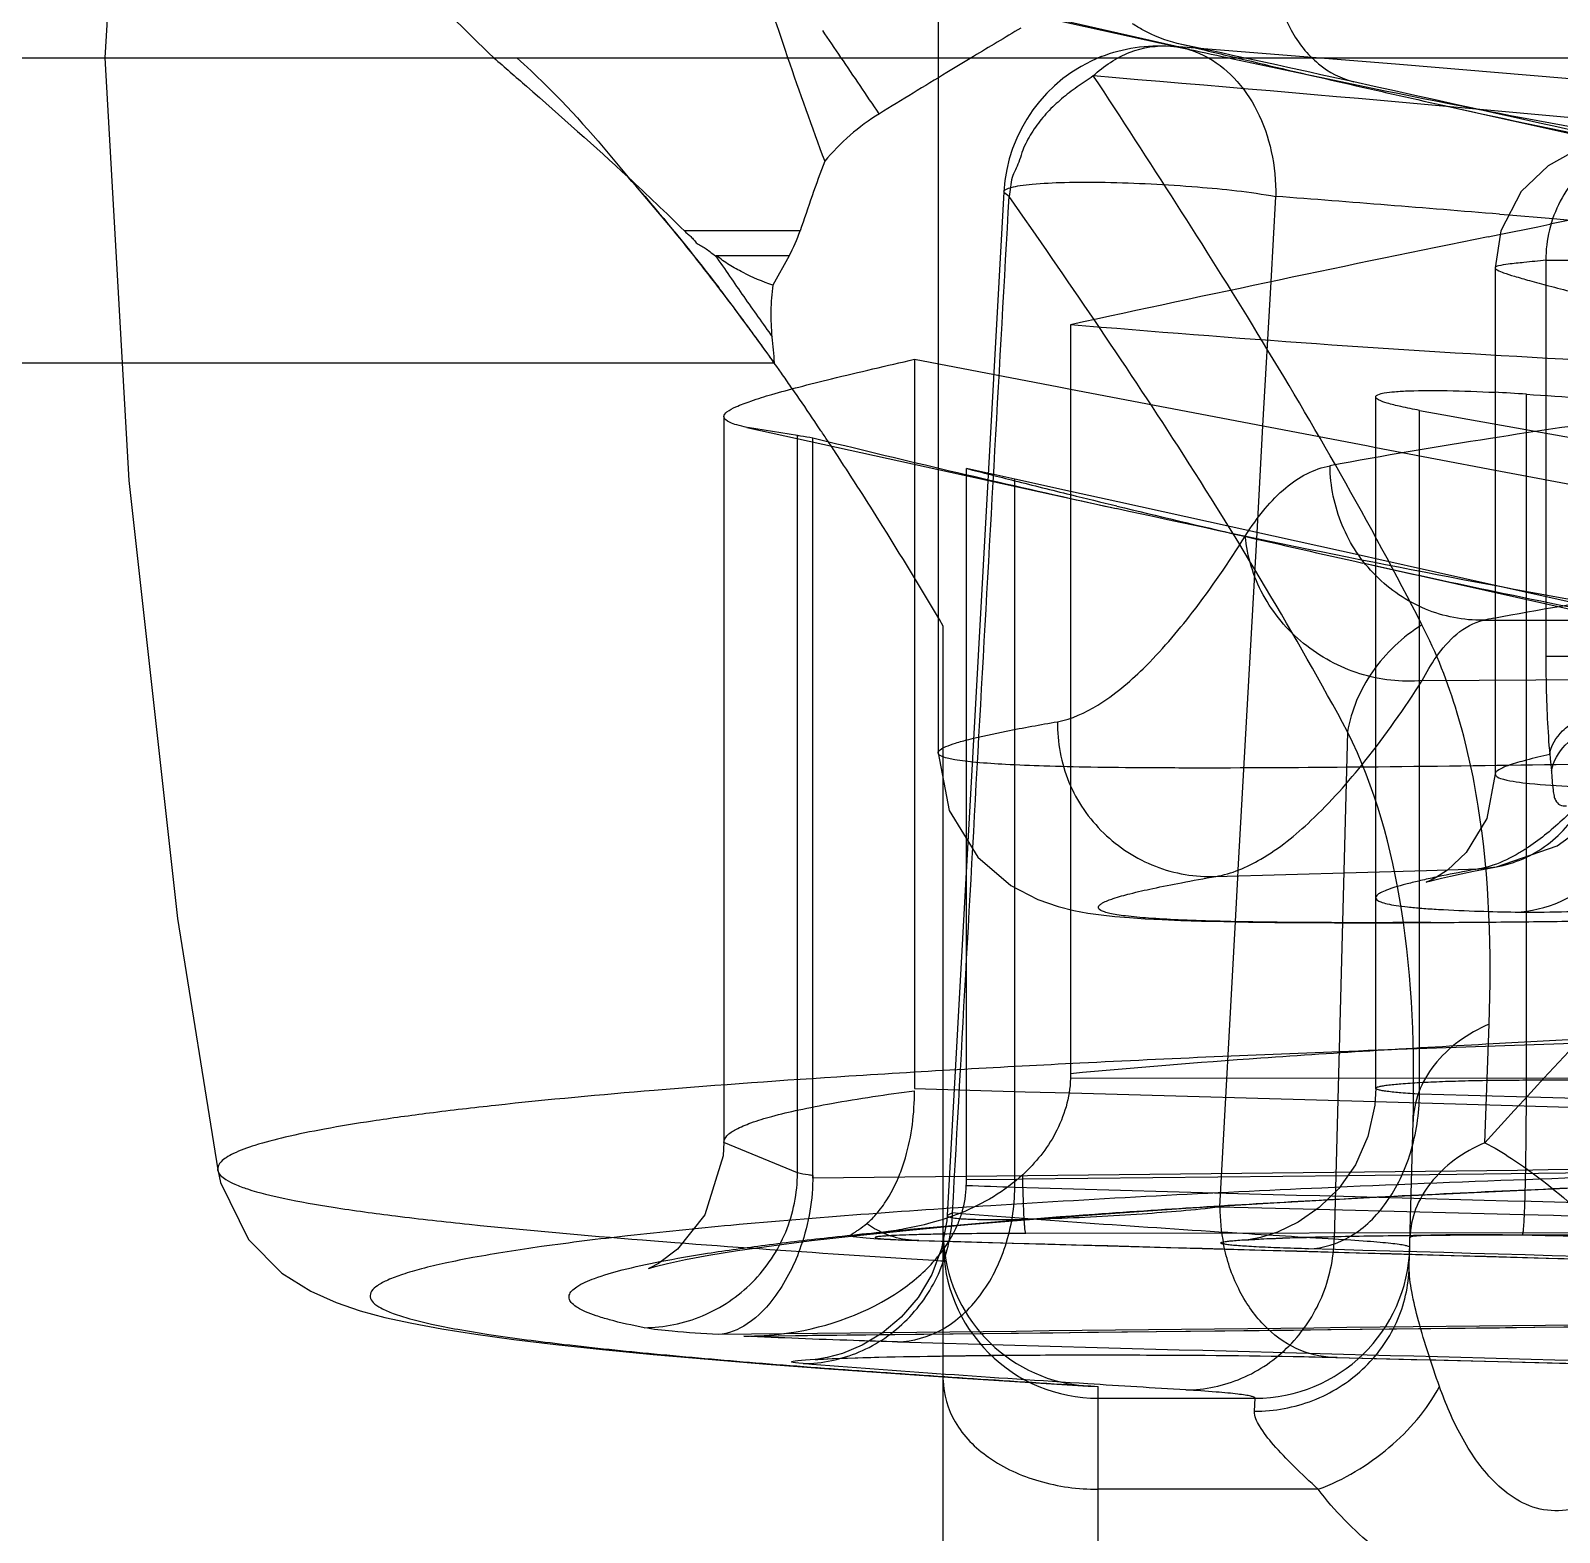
# Model space of a CAD drawing. Header units: millimetres. Extents: x 29875 to 31218, y -21313 to -20364.
# Drawn here: x 30558.72 to 30563.75, y -21048.09 to -21043.14 of the extents above; entities that cross this region are included whole.
import ezdxf

# ---------------------------------------------------------------- set-up
doc = ezdxf.new("R2010")
doc.units = ezdxf.units.MM
doc.header["$LTSCALE"] = 8
doc.layers.add('Cav-cor', color=30, linetype='Continuous')
doc.layers.add('WT', color=4, linetype='Continuous')

# ---------------------------------------------------------------- blocks, each defined once
blk = doc.blocks.new('20160903.150408')
at = {"layer": 'Cav-cor', "color": 241}
for p, q in [((-66.1141, 29.5718), (-66.1141, 25.7098)), ((-66.2947, 28.25), (-65.2851, 28.028)), ((-65.8804, 28.1639), (-65.285, 28.0286)), ((-64.5937, 27.9784), (-65.3488, 28.0385)), ((-65.2831, 28.0369), (-65.3266, 28.0475)), ((-96.2786, 28), (-62.8504, 28)), ((-65.9973, 28.0046), (-66.0855, 27.9513)), ((-64.4726, 27.8486), (-61.6433, 27.2181)), ((-65.8974, 27.5585), (-66.0845, 24.1843)), ((-65.88, 27.5433), (-65.8976, 27.5557)), ((-65.0173, 27.2616), (-65.0016, 27.5434)), ((-64.2645, 27.4848), (-64.2333, 27.4822)), ((-64.2333, 27.4822), (-64.1008, 27.4713)), ((-64.1008, 27.4713), (-64.0879, 27.4702)), ((-64.0879, 27.4702), (-64.0298, 27.4654)), ((-66.5688, 27.4299), (-66.95, 27.4299)), ((-64.3017, 27.4104), (-64.266, 27.4177)), ((-64.266, 27.4177), (-64.1387, 27.4435)), ((-64.1387, 27.4435), (-64.0988, 27.4515)), ((-66.6051, 27.3478), (-66.8455, 27.3478)), ((-66.6051, 27.3478), (-66.6589, 27.2513)), ((-64.2788, 27.3078), (-64.2788, 25.6398)), ((-64.1119, 27.3332), (-64.1119, 26.0286)), ((-64.1119, 27.3332), (-63.6842, 27.3332)), ((-65.0438, 26.7873), (-65.0173, 27.2616)), ((-65.6777, 27.1204), (-65.6777, 24.653)), ((-66.192, 27.0064), (-66.192, 24.6028)), ((-66.192, 27.0064), (-65.7167, 26.9154)), ((-78.8092, 26.9948), (-66.6543, 26.9948)), ((-66.5874, 26.8994), (-66.5988, 26.9158)), ((-65.7167, 26.9154), (-65.6777, 26.908)), ((-65.6777, 26.908), (-64.7031, 26.722)), ((-64.6725, 24.604), (-64.6725, 26.8828)), ((-64.1758, 24.6314), (-64.1758, 26.8914)), ((-66.82, 26.8177), (-66.82, 24.4257)), ((-66.5111, 26.7876), (-66.5205, 26.8015)), ((-64.528, 24.5847), (-64.528, 26.8382)), ((-66.7442, 26.7819), (-65.5274, 26.5145)), ((-66.5774, 26.7555), (-66.742, 26.7815)), ((-66.5774, 24.3249), (-66.5774, 26.7555)), ((-66.5268, 24.3076), (-66.5268, 26.7478)), ((-66.5001, 26.7712), (-66.5111, 26.7876)), ((-65.0634, 26.435), (-65.0438, 26.7873)), ((-64.7031, 26.722), (-64.6725, 26.7162)), ((-64.6725, 26.7162), (-64.2788, 26.6412)), ((-66.021, 24.3031), (-66.021, 26.6466)), ((-65.8612, 24.2782), (-65.8612, 26.6118)), ((-65.6777, 26.5713), (-65.8612, 26.6118)), ((-64.2788, 26.6412), (-63.8034, 26.5509)), ((-65.5224, 26.537), (-65.6777, 26.5713)), ((-64.7105, 26.3572), (-65.5224, 26.537)), ((-65.1251, 25.3236), (-65.0634, 26.435)), ((-64.6725, 26.3487), (-64.7105, 26.3572)), ((-64.2788, 26.2613), (-64.6725, 26.3487)), ((-64.7153, 26.3352), (-64.6725, 26.3257)), ((-63.7946, 26.1534), (-64.2788, 26.2613)), ((-64.3179, 26.1463), (-63.4873, 26.1463)), ((-66.097, 16.984), (-66.097, 26.1273)), ((-64.1119, 26.0286), (-63.6842, 26.0286)), ((-64.519, 25.9476), (-63.688, 25.9534)), ((-64.765, 25.779), (-64.8088, 24.1065)), ((-65.1997, 25.302), (-64.5047, 25.3222)), ((-65.1345, 25.1534), (-65.1265, 25.298)), ((-65.1265, 25.298), (-65.1251, 25.3236)), ((-64.5047, 25.3222), (-64.4345, 25.3243)), ((-64.4973, 25.2868), (-64.5036, 25.2842)), ((-64.4756, 25.2975), (-64.4973, 25.2868)), ((-64.4345, 25.3243), (-64.3329, 25.3272)), ((-64.3329, 25.3272), (-64.2749, 25.3335)), ((-65.1863, 24.2137), (-65.1345, 25.1534)), ((-64.8079, 25.1495), (-64.5815, 25.1498)), ((-64.5815, 25.1498), (-64.1842, 25.1528)), ((-64.1842, 25.1528), (-63.7191, 25.1587)), ((-64.3128, 24.4242), (-64.2989, 24.8155)), ((-65.6777, 24.653), (-65.678, 24.6358)), ((-59.1806, 24.6403), (-65.678, 24.6358)), ((-64.1758, 24.6314), (-62.2824, 24.6327)), ((-66.192, 24.6028), (-65.8277, 24.5927)), ((-65.8277, 24.5927), (-65.6795, 24.5885)), ((-65.6795, 24.5885), (-64.6737, 24.5603)), ((-64.6737, 24.5603), (-62.2787, 24.4926)), ((-64.5618, 24.0152), (-64.5493, 24.4945)), ((-66.5774, 24.3249), (-66.82, 24.4256)), ((-68.4873, 24.3352), (-68.4872, 24.3351)), ((-64.7638, 24.317), (-62.2748, 24.3451)), ((-66.021, 24.3031), (-65.8558, 24.3049)), ((-65.8558, 24.3049), (-65.8352, 24.3051)), ((-65.8352, 24.3051), (-64.7638, 24.317)), ((-66.0845, 24.1843), (-66.0857, 24.1674)), ((-66.0665, 24.1931), (-66.0845, 24.1843)), ((-65.1863, 24.2137), (-65.0929, 24.2112)), ((-65.0929, 24.2112), (-64.866, 24.2053)), ((-64.866, 24.2053), (-64.1872, 24.188)), ((-66.0857, 24.1674), (-66.1024, 24.0758)), ((-59.1673, 24.1305), (-65.8251, 24.1259)), ((-66.1773, 24.1027), (-66.1914, 24.1027)), ((-64.6078, 24.1186), (-64.4267, 24.1205)), ((-64.4267, 24.1205), (-64.2305, 24.1214)), ((-64.2305, 24.1214), (-58.4278, 24.1256)), ((-64.1892, 24.1216), (-64.1888, 24.1214)), ((-66.4246, 24.0565), (-66.2014, 24.0419)), ((-66.2014, 24.0419), (-66.1268, 24.0372)), ((-66.1024, 24.0758), (-66.1345, 23.9905)), ((-66.1268, 24.0372), (-66.1185, 24.0367)), ((-66.1185, 24.0367), (-66.1047, 24.0358)), ((-66.1047, 24.0358), (-66.0959, 24.0352)), ((-66.0959, 24.0352), (-66.088, 24.0347)), ((-66.7356, 23.7874), (-59.5039, 23.8695)), ((-66.7543, 23.7874), (-66.7357, 23.7874)), ((-66.0252, 23.7228), (-65.8333, 23.7245)), ((-65.8333, 23.7245), (-65.6191, 23.7252)), ((-65.6191, 23.7252), (-65.3903, 23.7248)), ((-65.3903, 23.7248), (-65.158, 23.7231)), ((-66.3237, 23.7176), (-66.1897, 23.7204)), ((-66.1897, 23.7204), (-66.0252, 23.7228)), ((-65.158, 23.7231), (-64.9378, 23.72)), ((-64.9378, 23.72), (-62.171, 23.652)), ((-64.8131, 23.7172), (-64.8132, 23.7172)), ((-64.7997, 23.7172), (-64.8131, 23.7172)), ((-66.0352, 23.6488), (-65.6196, 23.6224)), ((-65.6196, 23.6224), (-65.587, 23.6214)), ((-65.587, 16.474), (-65.587, 23.6214)), ((-65.587, 23.5823), (-65.07, 23.5823)), ((-65.0717, 23.5398), (-65.07, 23.5823)), ((-65.07, 23.5823), (-65.07, 23.5826)), ((-64.8618, 23.2825), (-65.587, 23.2825))]:
    blk.add_line(p, q, dxfattribs=at)
for points in [[(-68.434, 30.652), (-68.5552, 30.2297), (-68.798, 29.0153), (-68.86, 28)], [(-68.86, 28), (-68.7801, 26.6069), (-68.6206, 25.1632), (-68.4872, 24.335)], [(-63.0044, 27.841), (-63.733, 27.9059), (-64.5937, 27.9784)], [(-63.9419, 27.7142), (-63.9776, 27.7051), (-64.0294, 27.6862), (-64.1044, 27.644), (-64.1928, 27.5593), (-64.2603, 27.4296), (-64.2788, 27.3078)], [(-64.7153, 26.3352), (-61.5537, 25.6295), (-59.5638, 25.1792)], [(-64.2745, 25.3336), (-64.074, 25.4036), (-63.8372, 25.5742), (-63.6078, 25.8308), (-63.4095, 26.1204)], [(-66.114, 25.7098), (-66.0776, 25.5192), (-65.9831, 25.3659), (-65.874, 25.2725), (-65.7853, 25.2261), (-65.7191, 25.203), (-65.6666, 25.19), (-65.6205, 25.1816), (-65.5764, 25.1755), (-65.5314, 25.1706), (-65.4836, 25.1665), (-65.432, 25.1629), (-65.3756, 25.1599), (-65.3139, 25.1573), (-65.2463, 25.1551), (-65.1724, 25.1532), (-65.0919, 25.1518), (-65.0045, 25.1506), (-64.8079, 25.1495)], [(-64.2788, 25.6398), (-64.3066, 25.4932), (-64.3742, 25.3806)], [(-64.3742, 25.3806), (-64.4356, 25.3232), (-64.4756, 25.2975)], [(-64.5036, 25.2842), (-64.5056, 25.2834), (-64.5041, 25.2839), (-64.4945, 25.2868), (-64.478, 25.2912), (-64.4552, 25.2968), (-64.4262, 25.3035), (-64.3911, 25.311), (-64.3499, 25.3193), (-64.3025, 25.3284), (-64.2749, 25.3335)], [(-64.6725, 24.604), (-64.6755, 24.5488), (-64.698, 24.4447), (-64.7391, 24.3522), (-64.7941, 24.2738), (-64.8584, 24.2107), (-64.9275, 24.163), (-64.9961, 24.1302), (-65.0524, 24.1123), (-65.0859, 24.1053), (-65.0957, 24.1039)], [(-66.8201, 24.4259), (-66.8221, 24.381), (-66.8829, 24.1869), (-66.9725, 24.074), (-67.0357, 24.0264), (-67.0653, 24.0108), (-67.0684, 24.0095)], [(-68.4872, 24.3351), (-68.4781, 24.2938), (-68.3864, 24.1056), (-68.2759, 23.9951), (-68.1805, 23.9349), (-68.0975, 23.8978), (-68.0185, 23.871), (-67.9371, 23.849), (-67.8483, 23.8294), (-67.749, 23.811), (-67.6373, 23.7935), (-67.5123, 23.7765), (-67.3732, 23.7597), (-67.2199, 23.7432), (-67.0526, 23.7269), (-66.8719, 23.7108), (-66.6787, 23.6949), (-66.4739, 23.6793), (-66.0352, 23.6488)], [(-67.0684, 24.0095), (-67.0671, 24.0099), (-67.0463, 24.0163), (-67.0056, 24.0266), (-66.9467, 24.0394), (-66.87, 24.0537), (-66.7755, 24.0691), (-66.6629, 24.0853), (-66.5314, 24.102), (-66.3804, 24.1193), (-66.2088, 24.1368), (-66.0157, 24.1546), (-65.8002, 24.1726), (-65.5612, 24.1906), (-65.2976, 24.2085), (-65.0085, 24.2262), (-64.6924, 24.2437), (-64.3478, 24.261), (-63.9727, 24.2778), (-63.5639, 24.2941), (-63.1176, 24.3098)], [(-66.404, 24.1177), (-66.3943, 24.1161), (-66.3513, 24.1107), (-66.3131, 24.1077), (-66.2713, 24.1055), (-66.2213, 24.1036), (-59.538, 23.9154)], [(-65.0957, 24.1039), (-65.0978, 24.1036), (-65.0905, 24.1043), (-65.0702, 24.1057), (-65.0407, 24.1074), (-65.0022, 24.1092), (-64.9549, 24.111), (-64.8999, 24.1128), (-64.8373, 24.1145)], [(-64.8373, 24.1145), (-64.6906, 24.1174), (-64.6078, 24.1186)], [(-66.1345, 23.9905), (-66.1798, 23.9145), (-66.2354, 23.8496), (-66.2982, 23.797), (-66.3641, 23.7574), (-66.4289, 23.7304), (-66.4797, 23.7163), (-66.5102, 23.7108), (-66.5181, 23.7098)], [(-66.5181, 23.7098), (-66.5189, 23.7097), (-66.5107, 23.7103), (-66.4918, 23.7115), (-66.4631, 23.713), (-66.425, 23.7145), (-66.3784, 23.7161), (-66.3237, 23.7176)]]:
    blk.add_lwpolyline(points, dxfattribs=at)
for centre, radius, start, end in [((-50.1758, 33.6018), 17.3623, 197.14641, 198.81774), ((-252.7441, -819.8307), 868.7643, 77.2312392, 77.5204387), ((-106.8609, 0.5168), 48.8849, 34.21026, 34.33565), ((-37.1591, -19.7733), 55.8065, 120.92832, 121.11465), ((-84.5683, -61.5656), 91.6556, 77.508702, 77.881485), ((-56.8067, 66.5035), 39.3986, 257.57293, 257.78482), ((-55.7613, 67.1643), 40.2693, 256.32278, 256.55759), ((-54.312, 32.1999), 12.995, 198.84951, 200.45267), ((-113.6109, -4.0666), 57.0439, 33.97999, 34.20556), ((-65.3882, 27.53), 0.51, 111.6532, 176.7976), ((-57.1183, 65.027), 37.8896, 257.77302, 259.83923), ((-55.9476, 66.3775), 39.4607, 256.55514, 257.52363), ((-37.7032, -18.8743), 54.7557, 121.22118, 121.49324), ((-79.0988, -135.0613), 163.5593, 84.448687, 85.266507), ((-252.3458, -819.7459), 868.1778, 77.2314353, 77.5207036), ((-56.2061, 65.2105), 38.2655, 257.52404, 258.43854), ((-59.186, 24.9499), 7.7882, 159.64421, 161.43189), ((-72.8263, 21.4565), 8.3793, 45.46957, 47.22071), ((-78.3831, -145.2408), 173.3016, 85.32702, 85.571474), ((-49.5803, -44.6989), 73.5967, 101.165521, 101.377425), ((-67.0321, 27.586), 0.4889, 330.8461, 341.3877), ((-42.3991, -79.8965), 109.5194, 101.536229, 102.27193), ((-73.28, 22.3097), 8.1147, 36.43598, 37.44083), ((-73.8602, 21.8801), 8.8366, 35.36672, 36.44218), ((-74.5159, 21.4132), 9.6415, 34.80032, 35.12672), ((-74.9416, 21.1186), 10.1593, 34.01285, 34.68131), ((-64.5753, 21.086), 5.8192, 86.06394, 87.09525), ((-60.9552, 73.7099), 46.9291, 266.06486, 266.52049), ((13.5143, 457.6568), 437.8301, 259.732283, 260.411427), ((-60.4503, 2.1599), 24.8844, 97.79055, 98.88607), ((-56.5263, 67.3274), 41.7937, 256.1557, 257.35126), ((-75.4098, 20.8028), 10.724, 33.61081, 33.81685), ((-75.5848, 20.6866), 10.9341, 33.36252, 33.61067), ((-76.6901, 19.9659), 12.2536, 32.09553, 33.3348), ((-61.3908, 8.0755), 18.8945, 98.83932, 100.46583), ((-73.0758, -6.0602), 33.459, 77.54781, 77.82783), ((-55.6115, 67.3565), 42.0196, 255.6568, 255.87978), ((-55.6633, 67.1503), 41.807, 255.87975, 256.13998), ((-55.7132, 66.9483), 41.5989, 256.14002, 256.357), ((-56.6791, 66.655), 41.1041, 257.3539, 257.56897), ((-55.8652, 66.3131), 40.9459, 256.35414, 257.51755), ((-79.3267, 18.3257), 15.3587, 30.52813, 32.05306), ((-56.1155, 65.1874), 39.7927, 257.58202, 258.16177), ((-60.8681, 7.6881), 18.7778, 99.1067, 100.47782), ((-56.3031, 64.2889), 38.8747, 258.1608, 258.88467), ((-61.2086, 9.5507), 16.8844, 100.49093, 100.61191), ((-44.1517, 6.1768), 27.1926, 134.61022, 137.85241), ((-64.0428, 34.1435), 8.9604, 268.16073, 268.91273), ((-64.8713, 90.4288), 65.2795, 270.334405, 270.550014), ((-65.1318, 117.0116), 91.8636, 270.553281, 270.707246), ((-66.8698, 24.303), 0.8488, 358.7167, 0.0035), ((-65.0294, 49.4857), 25.2212, 267.74643, 268.11008), ((-42.0073, 863.4661), 839.5269, 268.3718075, 268.7096472), ((-64.5249, 24.2194), 0.6614, 180.4932, 191.2709), ((-44.003, 830.2382), 806.3029, 268.565566, 268.6797801), ((-65.5971, 24.1294), 0.4999, 180.0014, 182.691), ((-64.0501, 62.3517), 38.3677, 265.45874, 265.61781), ((-62.9224, 77.2521), 53.3108, 265.63306, 266.23327), ((-65.587, 24.0923), 0.51, 180.0042, 270.0042), ((-65.593, 24.1296), 0.5041, 182.6934, 185.1141), ((-65.5888, 24.1296), 0.5082, 185.1164, 266.5191), ((-65.07, 24.0926), 0.51, 269.9961, 358.4959), ((-66.5146, 24.3786), 0.5179, 318.8403, 320.8875), ((-42.3871, 862.8297), 839.4005, 268.3711249, 268.7090155), ((-43.8231, 820.6042), 797.1631, 268.4921418, 268.679498)]:
    blk.add_arc(centre, radius, start, end, dxfattribs=at)
for points, knots in [([(-68.434, 30.652), (-68.5017, 30.4316), (-68.557, 30.0784), (-68.5295, 29.6039), (-68.4511, 29.2436), (-68.3083, 28.8991), (-68.0375, 28.4638), (-67.7681, 28.1805), (-67.5775, 28)], [0, 0, 0, 0, 0.234032, 0.356777, 0.481358, 0.606544, 0.733515, 1, 1, 1, 1]), ([(-65.0117, 28.4074), (-65.0162, 28.3514), (-65.0113, 28.2416), (-64.9609, 28.0914), (-64.8703, 27.9757), (-64.7865, 27.9313), (-64.744, 27.9205)], [0, 0, 0, 0, 0.281064, 0.543071, 0.780634, 1, 1, 1, 1]), ([(-65.3266, 28.0475), (-65.3656, 28.0571), (-65.4163, 28.0771), (-65.4621, 28.105), (-65.4734, 28.1126)], [0, 0, 0, 0, 0.747042, 1, 1, 1, 1]), ([(-65.6036, 27.9402), (-65.5685, 27.9733), (-65.489, 28.0266), (-65.3935, 28.0419), (-65.3488, 28.0385)], [0, 0, 0, 0, 0.518345, 1, 1, 1, 1]), ([(-65.3488, 28.0385), (-65.3199, 28.0362), (-65.2812, 28.0272), (-65.2457, 28.0113), (-65.2368, 28.0069)], [0, 0, 0, 0, 0.745864, 1, 1, 1, 1]), ([(-65.2368, 28.0069), (-65.2006, 27.9887), (-65.132, 27.9358), (-65.0568, 27.8252), (-65.0104, 27.6905), (-65.0009, 27.593), (-65.0016, 27.5433)], [0, 0, 0, 0, 0.22337, 0.465707, 0.726809, 1, 1, 1, 1]), ([(-67.5776, 28), (-67.5418, 27.9687), (-67.3931, 27.839), (-67.2452, 27.7085), (-67.1353, 27.6067)], [0, 0, 0, 0, 0.241001, 1, 1, 1, 1]), ([(-67.5022, 28), (-67.4706, 27.9717), (-67.3401, 27.8486), (-67.2213, 27.7134), (-67.1353, 27.6067)], [0, 0, 0, 0, 0.236073, 1, 1, 1, 1]), ([(-65.6036, 27.9402), (-65.621, 27.9279), (-65.6567, 27.9045), (-65.7076, 27.8657), (-65.7543, 27.8222), (-65.7878, 27.7811), (-65.8107, 27.7456), (-65.8263, 27.7177), (-65.8388, 27.6877), (-65.8471, 27.6575), (-65.8594, 27.6308), (-65.8718, 27.6043), (-65.8759, 27.5744), (-65.8789, 27.5537), (-65.88, 27.5433)], [0, 0, 0, 0, 0.127401, 0.255172, 0.381749, 0.507925, 0.571091, 0.634166, 0.699019, 0.764386, 0.820792, 0.874802, 0.937769, 1, 1, 1, 1]), ([(-64.5199, 26.1316), (-64.6061, 26.2993), (-64.781, 26.6235), (-65.1395, 27.2281), (-65.418, 27.6604), (-65.6017, 27.9401)], [0, 0, 0, 0, 0.268314, 0.523901, 1, 1, 1, 1]), ([(-63.9358, 27.6727), (-63.9892, 27.6362), (-64.0801, 27.5333), (-64.112, 27.3998), (-64.1119, 27.3332)], [0, 0, 0, 0, 0.492595, 1, 1, 1, 1]), ([(-67.1353, 27.6067), (-67.1104, 27.5785), (-67.0078, 27.46), (-66.9096, 27.3376), (-66.8371, 27.2429)], [0, 0, 0, 0, 0.239684, 1, 1, 1, 1]), ([(-66.6302, 26.9608), (-66.6721, 27.0204), (-66.832, 27.2422), (-67.0026, 27.4564), (-67.1353, 27.6067)], [0, 0, 0, 0, 0.266475, 1, 1, 1, 1]), ([(-65.8974, 27.5585), (-65.8972, 27.5618), (-65.8883, 27.5691), (-65.8701, 27.5741), (-65.8408, 27.58), (-65.7826, 27.5863), (-65.6888, 27.5906), (-65.558, 27.5905), (-65.4117, 27.5854), (-65.2241, 27.5729), (-65.0869, 27.5585), (-65.0016, 27.5433)], [0, 0, 0, 0, 0.011011, 0.03222, 0.064953, 0.108956, 0.226932, 0.376067, 0.542994, 0.712584, 1, 1, 1, 1]), ([(-64.765, 25.779), (-64.9385, 26.0998), (-65.2962, 26.6979), (-65.6908, 27.2713), (-65.88, 27.5433)], [0, 0, 0, 0, 0.523931, 1, 1, 1, 1]), ([(-66.95, 27.4299), (-66.9465, 27.4265), (-66.9399, 27.4196), (-66.9283, 27.4108), (-66.918, 27.3999), (-66.912, 27.3913), (-66.9079, 27.388)], [0, 0, 0, 0, 0.246263, 0.478841, 0.735523, 1, 1, 1, 1]), ([(-66.9079, 27.388), (-66.9034, 27.3845), (-66.8926, 27.3799), (-66.8719, 27.3674), (-66.8585, 27.3545), (-66.8479, 27.3477)], [0, 0, 0, 0, 0.236863, 0.478589, 1, 1, 1, 1]), ([(-66.8479, 27.3477), (-66.816, 27.3034), (-66.7557, 27.2126), (-66.6918, 27.1245), (-66.6604, 27.0802)], [0, 0, 0, 0, 0.501348, 1, 1, 1, 1]), ([(-66.6589, 27.2513), (-66.6927, 27.2617), (-66.7334, 27.2796), (-66.7797, 27.3049), (-66.8106, 27.3214), (-66.8309, 27.3382), (-66.8455, 27.3478)], [0, 0, 0, 0, 0.503039, 0.627435, 0.751536, 1, 1, 1, 1]), ([(-64.1119, 27.3332), (-64.1358, 27.3305), (-64.1774, 27.3261), (-64.2292, 27.321), (-64.2606, 27.3163), (-64.2748, 27.3127), (-64.2788, 27.3093), (-64.2788, 27.3078)], [0, 0, 0, 0, 0.424797, 0.733732, 0.923508, 0.97407, 1, 1, 1, 1]), ([(-64.2788, 27.3078), (-64.2788, 27.3046), (-64.2668, 27.2981), (-64.2473, 27.2903), (-64.2107, 27.2787), (-64.1616, 27.2647), (-64.0976, 27.2475), (-64.0195, 27.2274), (-63.9272, 27.204), (-63.8609, 27.1877), (-63.8253, 27.179)], [0, 0, 0, 0, 0.020684, 0.068911, 0.147251, 0.256238, 0.396026, 0.56662, 0.76796, 1, 1, 1, 1]), ([(-66.6589, 27.2513), (-66.6624, 27.2229), (-66.6674, 27.1657), (-66.6637, 27.1084), (-66.6618, 27.0798)], [0, 0, 0, 0, 0.499997, 1, 1, 1, 1]), ([(-59.1806, 27.0584), (-60.2601, 26.9619), (-62.4319, 26.9053), (-64.5976, 27.028), (-65.6777, 27.1204)], [0, 0, 0, 0, 0.499942, 1, 1, 1, 1]), ([(-66.6618, 27.0798), (-66.6608, 27.0657), (-66.6564, 27.0375), (-66.6553, 27.009), (-66.6543, 26.9948)], [0, 0, 0, 0, 0.5, 1, 1, 1, 1]), ([(-66.8201, 26.8177), (-66.8201, 26.8237), (-66.8058, 26.8382), (-66.7752, 26.8527), (-66.7248, 26.8719), (-66.6558, 26.8928), (-66.5672, 26.9169), (-66.4107, 26.9561), (-66.2833, 26.9856), (-66.192, 27.0064)], [0, 0, 0, 0, 0.027513, 0.079356, 0.159478, 0.268704, 0.407297, 0.575371, 1, 1, 1, 1]), ([(-64.6725, 26.8828), (-64.6725, 26.8861), (-64.6609, 26.8928), (-64.6408, 26.8963), (-64.6057, 26.9007), (-64.5369, 26.9039), (-64.4266, 26.9039), (-64.3326, 26.9003), (-64.2804, 26.8977)], [0, 0, 0, 0, 0.025123, 0.080061, 0.167656, 0.286452, 0.604406, 1, 1, 1, 1]), ([(-64.528, 26.8382), (-64.5485, 26.8419), (-64.584, 26.8488), (-64.6306, 26.8605), (-64.6567, 26.8693), (-64.6725, 26.8783), (-64.6725, 26.8828)], [0, 0, 0, 0, 0.407988, 0.71535, 0.911747, 1, 1, 1, 1]), ([(-66.7442, 26.7819), (-66.7554, 26.7844), (-66.7752, 26.7893), (-66.8006, 26.7977), (-66.8201, 26.8088), (-66.8201, 26.8177)], [0, 0, 0, 0, 0.399346, 0.692426, 1, 1, 1, 1]), ([(-66.5774, 26.7555), (-66.574, 26.7551), (-66.5571, 26.7528), (-66.5403, 26.7501), (-66.5268, 26.7478)], [0, 0, 0, 0, 0.200884, 1, 1, 1, 1]), ([(-65.102, 26.4239), (-65.0822, 26.4554), (-65.0417, 26.5124), (-64.9561, 26.6016), (-64.8761, 26.6459), (-64.8229, 26.6557)], [0, 0, 0, 0, 0.300537, 0.562677, 1, 1, 1, 1]), ([(-64.3179, 26.1463), (-64.3828, 26.1456), (-64.515, 26.1714), (-64.682, 26.2849), (-64.7946, 26.4546), (-64.8221, 26.5889), (-64.8229, 26.6557)], [0, 0, 0, 0, 0.245802, 0.49465, 0.746632, 1, 1, 1, 1]), ([(-60.066, 25.7451), (-60.984, 25.7886), (-62.8175, 25.98), (-64.628, 26.3163), (-65.5274, 26.5145)], [0, 0, 0, 0, 0.499508, 1, 1, 1, 1]), ([(-65.721, 25.812), (-65.6739, 25.8206), (-65.5698, 25.8693), (-65.4216, 25.9959), (-65.2601, 26.1852), (-65.1563, 26.3377), (-65.102, 26.4239)], [0, 0, 0, 0, 0.162056, 0.377628, 0.655889, 1, 1, 1, 1]), ([(-64.519, 25.9476), (-64.5877, 25.9414), (-64.7301, 25.9578), (-64.9177, 26.0595), (-65.0543, 26.2217), (-65.0963, 26.3568), (-65.102, 26.4239)], [0, 0, 0, 0, 0.249775, 0.504077, 0.755985, 1, 1, 1, 1]), ([(-64.519, 25.9476), (-64.5052, 25.9743), (-64.4582, 26.0558), (-64.382, 26.1325), (-64.3179, 26.1463)], [0, 0, 0, 0, 0.31465, 1, 1, 1, 1]), ([(-64.5199, 26.1316), (-64.5834, 26.0915), (-64.6935, 25.9888), (-64.7534, 25.8493), (-64.765, 25.779)], [0, 0, 0, 0, 0.51322, 1, 1, 1, 1]), ([(-64.2989, 24.8155), (-64.2903, 25.055), (-64.3019, 25.5053), (-64.4246, 25.946), (-64.5199, 26.1316)], [0, 0, 0, 0, 0.534559, 1, 1, 1, 1]), ([(-64.1119, 26.0286), (-64.1119, 25.9993), (-64.1108, 25.891), (-64.1058, 25.7827), (-64.0991, 25.7039)], [0, 0, 0, 0, 0.27046, 1, 1, 1, 1]), ([(-65.1996, 25.302), (-65.1471, 25.3106), (-65.0317, 25.3607), (-64.8675, 25.4946), (-64.6907, 25.6948), (-64.5778, 25.8564), (-64.519, 25.9476)], [0, 0, 0, 0, 0.166601, 0.383576, 0.660267, 1, 1, 1, 1]), ([(-64.0992, 25.7039), (-64.0953, 25.7332), (-64.0675, 25.7769), (-64.0135, 25.8165), (-63.96, 25.8416), (-63.8996, 25.8578), (-63.8161, 25.8667), (-63.7521, 25.859), (-63.7129, 25.8461)], [0, 0, 0, 0, 0.195417, 0.313824, 0.44439, 0.58363, 0.726629, 1, 1, 1, 1]), ([(-66.1141, 25.7098), (-66.114, 25.7137), (-66.1048, 25.7229), (-66.0852, 25.7318), (-66.053, 25.7432), (-65.987, 25.761), (-65.8749, 25.7848), (-65.7773, 25.8023), (-65.721, 25.812)], [0, 0, 0, 0, 0.028305, 0.081675, 0.163762, 0.274878, 0.582556, 1, 1, 1, 1]), ([(-65.7208, 25.812), (-65.7219, 25.7445), (-65.6963, 25.607), (-65.5781, 25.4356), (-65.4039, 25.3227), (-65.2668, 25.2996), (-65.1996, 25.302)], [0, 0, 0, 0, 0.25025, 0.501218, 0.751088, 1, 1, 1, 1]), ([(-64.0934, 25.6515), (-64.0865, 25.6823), (-64.0509, 25.7435), (-63.959, 25.8007), (-63.8466, 25.8218), (-63.7688, 25.8091), (-63.7327, 25.7957)], [0, 0, 0, 0, 0.219459, 0.465441, 0.732213, 1, 1, 1, 1]), ([(-64.5493, 24.4945), (-64.5432, 24.7278), (-64.5575, 25.1666), (-64.6742, 25.5965), (-64.765, 25.779)], [0, 0, 0, 0, 0.533815, 1, 1, 1, 1]), ([(-62.8563, 25.7025), (-63.0426, 25.6933), (-63.4496, 25.6816), (-64.0653, 25.6701), (-64.6653, 25.6623), (-65.1153, 25.659), (-65.4179, 25.6597), (-65.6015, 25.6616), (-65.7562, 25.665), (-65.8828, 25.6703), (-65.9798, 25.6763), (-66.0517, 25.6854), (-66.0907, 25.6921), (-66.1141, 25.7037), (-66.1141, 25.7098)], [0, 0, 0, 0, 0.171324, 0.374102, 0.565742, 0.722578, 0.787598, 0.843777, 0.89118, 0.929865, 0.959886, 0.981313, 0.994364, 1, 1, 1, 1]), ([(-64.0991, 25.7039), (-64.125, 25.6982), (-64.1695, 25.688), (-64.2272, 25.6711), (-64.2604, 25.6587), (-64.2787, 25.6458), (-64.2788, 25.6398)], [0, 0, 0, 0, 0.410693, 0.714042, 0.907919, 1, 1, 1, 1]), ([(-64.0991, 25.7039), (-64.0984, 25.6991), (-64.0961, 25.6817), (-64.0944, 25.6642), (-64.0934, 25.6515)], [0, 0, 0, 0, 0.279033, 1, 1, 1, 1]), ([(-64.2788, 25.6398), (-64.2788, 25.636), (-64.2686, 25.627), (-64.2313, 25.6167), (-64.147, 25.6052), (-64.0056, 25.5972), (-63.8916, 25.5938), (-63.8253, 25.5925)], [0, 0, 0, 0, 0.025062, 0.073894, 0.259882, 0.568405, 1, 1, 1, 1]), ([(-64.0934, 25.6515), (-64.0917, 25.63), (-64.0906, 25.6018), (-64.0856, 25.5688), (-64.0803, 25.5508), (-64.0664, 25.5353), (-64.0514, 25.5345), (-64.0443, 25.5347)], [0, 0, 0, 0, 0.454851, 0.597044, 0.701948, 0.850617, 1, 1, 1, 1]), ([(-64.2128, 25.1847), (-64.1618, 25.1865), (-64.0592, 25.2109), (-63.9305, 25.3023), (-63.8455, 25.4362), (-63.8253, 25.5407), (-63.8253, 25.5925)], [0, 0, 0, 0, 0.247821, 0.497327, 0.748398, 1, 1, 1, 1]), ([(-63.9253, 25.6271), (-63.9649, 25.5805), (-64.041, 25.4984), (-64.1274, 25.4266), (-64.1694, 25.3986)], [0, 0, 0, 0, 0.548029, 1, 1, 1, 1]), ([(-64.2745, 25.3336), (-64.2144, 25.3448), (-64.0976, 25.3956), (-64.0163, 25.4936), (-63.9887, 25.5483)], [0, 0, 0, 0, 0.499178, 1, 1, 1, 1]), ([(-64.1694, 25.3986), (-64.1793, 25.392), (-64.2163, 25.3687), (-64.256, 25.3493), (-64.2861, 25.3392)], [0, 0, 0, 0, 0.272173, 1, 1, 1, 1]), ([(-64.2861, 25.3392), (-64.2901, 25.3379), (-64.3054, 25.333), (-64.3211, 25.3293), (-64.3329, 25.3272)], [0, 0, 0, 0, 0.258382, 1, 1, 1, 1]), ([(-64.4903, 25.1504), (-64.6246, 25.1497), (-64.8144, 25.1493), (-65.052, 25.1515), (-65.1955, 25.1543), (-65.3161, 25.1584), (-65.4139, 25.1638), (-65.4811, 25.1697), (-65.5234, 25.1755), (-65.5468, 25.1798), (-65.5647, 25.1844), (-65.577, 25.1893), (-65.5852, 25.1946), (-65.587, 25.2027), (-65.5809, 25.2095), (-65.565, 25.2196), (-65.531, 25.232), (-65.4758, 25.2473), (-65.4006, 25.2644), (-65.3065, 25.2831), (-65.2373, 25.2955), (-65.1997, 25.302)], [0, 0, 0, 0, 0.267047, 0.377455, 0.472597, 0.552568, 0.617465, 0.667366, 0.686746, 0.70247, 0.714615, 0.723343, 0.729052, 0.733045, 0.738085, 0.745832, 0.770878, 0.809072, 0.860238, 0.924023, 1, 1, 1, 1]), ([(-64.4808, 25.2982), (-64.4975, 25.2946), (-64.5285, 25.2877), (-64.5712, 25.2772), (-64.6066, 25.2673), (-64.6344, 25.2582), (-64.6546, 25.2493), (-64.6674, 25.2421), (-64.6745, 25.232), (-64.6671, 25.2224), (-64.6535, 25.2171), (-64.6322, 25.2111), (-64.6026, 25.2061), (-64.5646, 25.2013), (-64.5181, 25.1971), (-64.4391, 25.1918), (-64.3756, 25.1892), (-64.3304, 25.1877)], [0, 0, 0, 0, 0.092026, 0.171164, 0.237159, 0.289812, 0.329077, 0.355369, 0.370999, 0.385952, 0.411413, 0.450594, 0.50442, 0.573269, 0.657235, 0.75634, 1, 1, 1, 1]), ([(-64.3329, 25.3272), (-64.3464, 25.3247), (-64.3958, 25.3156), (-64.4452, 25.3058), (-64.4808, 25.2982)], [0, 0, 0, 0, 0.274233, 1, 1, 1, 1]), ([(-64.2128, 25.1847), (-64.162, 25.1837), (-64.0178, 25.1866), (-63.8737, 25.1895), (-63.7804, 25.1918)], [0, 0, 0, 0, 0.352886, 1, 1, 1, 1]), ([(-52.3096, 24.8586), (-53.5925, 24.8579), (-56.0422, 24.8559), (-59.4532, 24.837), (-61.9779, 24.8035), (-63.6787, 24.7629), (-64.7136, 24.7291), (-65.6057, 24.6904), (-66.3686, 24.6479), (-67.0108, 24.6022), (-67.4713, 24.5599), (-67.7803, 24.5238), (-67.9682, 24.498), (-68.1268, 24.4719), (-68.2563, 24.4459), (-68.3567, 24.4197), (-68.4219, 24.3969), (-68.4586, 24.3768), (-68.4793, 24.3618), (-68.4892, 24.3446), (-68.4878, 24.3351)], [0, 0, 0, 0, 0.237167, 0.452845, 0.630556, 0.703913, 0.767354, 0.821971, 0.868961, 0.908615, 0.940974, 0.954442, 0.966121, 0.976022, 0.984158, 0.990536, 0.995187, 0.996891, 0.998214, 1, 1, 1, 1]), ([(-65.6777, 24.653), (-65.4688, 24.6726), (-65.005, 24.7094), (-63.8803, 24.7775), (-62.964, 24.8125), (-62.3029, 24.8323)], [0, 0, 0, 0, 0.186182, 0.412966, 1, 1, 1, 1]), ([(-64.2989, 24.8155), (-64.368, 24.7854), (-64.4629, 24.7192), (-64.5349, 24.5943), (-64.5484, 24.5272), (-64.5493, 24.4945)], [0, 0, 0, 0, 0.529424, 0.769952, 1, 1, 1, 1]), ([(-65.678, 24.6358), (-65.6802, 24.5735), (-65.7154, 24.4533), (-65.7929, 24.3585), (-65.8354, 24.3193)], [0, 0, 0, 0, 0.51857, 1, 1, 1, 1]), ([(-64.6725, 24.604), (-64.6725, 24.6052), (-64.6687, 24.6078), (-64.6618, 24.6097), (-64.6497, 24.6123), (-64.6254, 24.6158), (-64.5841, 24.6198), (-64.5234, 24.6236), (-64.4493, 24.6269), (-64.3644, 24.6294), (-64.2721, 24.6309), (-64.2084, 24.6313), (-64.1758, 24.6314)], [0, 0, 0, 0, 0.007121, 0.022289, 0.046387, 0.079398, 0.17121, 0.294591, 0.445056, 0.617089, 0.804549, 1, 1, 1, 1]), ([(-64.1888, 24.1214), (-64.1879, 24.1214), (-64.1872, 24.1262), (-64.1859, 24.1323), (-64.1848, 24.1452), (-64.1836, 24.1617), (-64.1825, 24.1831), (-64.1809, 24.2199), (-64.1793, 24.2754), (-64.1777, 24.3517), (-64.1766, 24.4388), (-64.1759, 24.5332), (-64.1758, 24.5983), (-64.1758, 24.6314)], [0, 0, 0, 0, 0.005502, 0.020129, 0.044041, 0.077132, 0.119156, 0.169625, 0.293799, 0.445101, 0.617852, 0.805608, 1, 1, 1, 1]), ([(-66.8201, 24.4257), (-66.8201, 24.4335), (-66.8085, 24.4525), (-66.7758, 24.472), (-66.7255, 24.4931), (-66.656, 24.5137), (-66.5673, 24.5348), (-66.411, 24.5651), (-66.2834, 24.5838), (-66.192, 24.596)], [0, 0, 0, 0, 0.035401, 0.090619, 0.171851, 0.280751, 0.417838, 0.583346, 1, 1, 1, 1]), ([(-66.2398, 24.3223), (-66.233, 24.3396), (-66.2032, 24.4277), (-66.1919, 24.5217), (-66.1919, 24.596)], [0, 0, 0, 0, 0.200365, 1, 1, 1, 1]), ([(-64.8935, 24.0749), (-64.8454, 24.0762), (-64.743, 24.1092), (-64.625, 24.2277), (-64.5477, 24.3932), (-64.5289, 24.5197), (-64.528, 24.5847)], [0, 0, 0, 0, 0.211101, 0.447804, 0.714659, 1, 1, 1, 1]), ([(-64.528, 24.5847), (-64.5485, 24.5859), (-64.5842, 24.5882), (-64.6254, 24.5922), (-64.6498, 24.5957), (-64.6618, 24.5983), (-64.6687, 24.6003), (-64.6725, 24.6028), (-64.6725, 24.604)], [0, 0, 0, 0, 0.418603, 0.730679, 0.842741, 0.924482, 0.975815, 1, 1, 1, 1]), ([(-52.2832, 24.4273), (-53.1773, 24.4267), (-54.9293, 24.4253), (-57.4508, 24.4169), (-59.7427, 24.3984), (-61.7302, 24.3702), (-63.3979, 24.3316), (-64.7645, 24.2824), (-65.8631, 24.2253), (-66.6254, 24.1701), (-67.1185, 24.121), (-67.402, 24.0861), (-67.6024, 24.055), (-67.7339, 24.029), (-67.8114, 24.0108), (-67.8746, 23.9926), (-67.9238, 23.9747), (-67.9585, 23.9566), (-67.9812, 23.9389), (-67.9886, 23.9154), (-67.9737, 23.8943), (-67.9467, 23.8773), (-67.9055, 23.8597), (-67.8495, 23.8425), (-67.7782, 23.8253), (-67.6915, 23.8083), (-67.546, 23.7847), (-67.3303, 23.7572), (-67.0371, 23.727), (-66.7058, 23.6982), (-66.3472, 23.6711), (-65.9712, 23.6454), (-65.7159, 23.6293), (-65.587, 23.6214)], [0, 0, 0, 0, 0.147494, 0.289001, 0.415963, 0.525575, 0.616906, 0.691132, 0.751154, 0.798367, 0.817198, 0.832892, 0.845485, 0.850627, 0.855003, 0.858617, 0.861477, 0.863609, 0.865083, 0.866127, 0.86728, 0.868989, 0.871418, 0.874628, 0.87865, 0.883504, 0.889202, 0.902954, 0.919364, 0.937837, 0.957799, 0.978699, 1, 1, 1, 1]), ([(-67.083, 23.8151), (-67.1213, 23.8226), (-67.1744, 23.834), (-67.2385, 23.853), (-67.2737, 23.8661), (-67.3005, 23.8793), (-67.319, 23.8926), (-67.33, 23.907), (-67.3306, 23.9234), (-67.3206, 23.9381), (-67.2936, 23.959), (-67.2371, 23.9825), (-67.1453, 24.0091), (-67.0206, 24.0358), (-66.8633, 24.0627), (-66.6734, 24.0892), (-66.4509, 24.1155), (-66.0891, 24.1519), (-65.5549, 24.1945), (-64.8136, 24.24), (-63.9321, 24.282), (-62.8939, 24.3191), (-61.6793, 24.3505), (-60.2765, 24.3757), (-58.6848, 24.3951), (-56.2506, 24.4136), (-54.3477, 24.4167), (-53.0369, 24.4179)], [0, 0, 0, 0, 0.008015, 0.011144, 0.013707, 0.015726, 0.017246, 0.018366, 0.019306, 0.020398, 0.02187, 0.026275, 0.032808, 0.041522, 0.052436, 0.065556, 0.080885, 0.098429, 0.14019, 0.190893, 0.25087, 0.321354, 0.404147, 0.500297, 0.60937, 0.730916, 1, 1, 1, 1]), ([(-64.3128, 24.4242), (-64.3486, 24.41), (-64.4142, 24.3723), (-64.493, 24.2974), (-64.5454, 24.2093), (-64.5585, 24.1442), (-64.5593, 24.1124)], [0, 0, 0, 0, 0.276161, 0.534752, 0.772307, 1, 1, 1, 1]), ([(-64.3128, 24.4242), (-64.2824, 24.4091), (-64.2173, 24.3697), (-64.0794, 24.2697), (-63.977, 24.1789), (-63.9098, 24.1124)], [0, 0, 0, 0, 0.199502, 0.445248, 1, 1, 1, 1]), ([(-68.4878, 24.335), (-68.4856, 24.3213), (-68.4629, 24.3028), (-68.4281, 24.2858), (-68.3648, 24.2628), (-68.2571, 24.2372), (-68.0939, 24.2088), (-67.8896, 24.1811), (-67.5499, 24.1431), (-67.2785, 24.1196), (-67.0879, 24.1044)], [0, 0, 0, 0, 0.02897, 0.052662, 0.083567, 0.168423, 0.284733, 0.429807, 0.599945, 1, 1, 1, 1]), ([(-67.083, 23.8151), (-67.0173, 23.8153), (-66.8844, 23.8423), (-66.7166, 23.956), (-66.6042, 24.1251), (-66.5776, 24.2588), (-66.5774, 24.3249)], [0, 0, 0, 0, 0.248927, 0.498645, 0.749155, 1, 1, 1, 1]), ([(-66.5268, 24.3166), (-66.5268, 24.2381), (-66.5505, 24.098), (-66.6331, 23.9313), (-66.7286, 23.8273), (-66.8046, 23.7942), (-66.8383, 23.7921)], [0, 0, 0, 0, 0.360532, 0.639102, 0.844624, 1, 1, 1, 1]), ([(-66.5268, 24.3166), (-66.5319, 24.3172), (-66.5488, 24.3196), (-66.5657, 24.3223), (-66.5774, 24.3249)], [0, 0, 0, 0, 0.297235, 1, 1, 1, 1]), ([(-65.8354, 24.3193), (-65.8945, 24.2647), (-65.9961, 24.2047), (-66.1332, 24.1598), (-66.2196, 24.1406), (-66.2912, 24.1296), (-66.3458, 24.1228), (-66.3812, 24.1199), (-66.3987, 24.1168), (-66.404, 24.1177)], [0, 0, 0, 0, 0.393096, 0.560634, 0.705585, 0.824815, 0.915084, 0.973741, 1, 1, 1, 1]), ([(-66.3081, 24.2009), (-66.3018, 24.2087), (-66.2742, 24.2462), (-66.2531, 24.2883), (-66.2398, 24.3223)], [0, 0, 0, 0, 0.214864, 1, 1, 1, 1]), ([(-65.8251, 24.1259), (-65.8263, 24.127), (-65.8268, 24.1326), (-65.8285, 24.1427), (-65.8296, 24.1594), (-65.831, 24.1814), (-65.8322, 24.209), (-65.8339, 24.2555), (-65.8348, 24.2929), (-65.8354, 24.3193)], [0, 0, 0, 0, 0.024554, 0.079531, 0.164747, 0.279364, 0.42205, 0.591342, 1, 1, 1, 1]), ([(-66.2474, 23.7684), (-66.1968, 23.7694), (-66.0899, 23.8012), (-65.9642, 23.9192), (-65.8819, 24.0855), (-65.862, 24.213), (-65.8612, 24.2782)], [0, 0, 0, 0, 0.217429, 0.456032, 0.720113, 1, 1, 1, 1]), ([(-66.559, 23.6966), (-66.496, 23.697), (-66.3682, 23.7235), (-66.2067, 23.8341), (-66.0969, 23.9983), (-66.0685, 24.1282), (-66.0665, 24.1931)], [0, 0, 0, 0, 0.245919, 0.494481, 0.746252, 1, 1, 1, 1]), ([(-66.3494, 24.1582), (-66.3459, 24.1612), (-66.331, 24.1744), (-66.3176, 24.1891), (-66.3081, 24.2009)], [0, 0, 0, 0, 0.233929, 1, 1, 1, 1]), ([(-66.1128, 24.0519), (-66.0871, 24.0834), (-66.0576, 24.1304), (-66.0393, 24.1817), (-66.0354, 24.1949)], [0, 0, 0, 0, 0.747318, 1, 1, 1, 1]), ([(-66.0816, 24.1812), (-66.0778, 24.1793), (-66.0664, 24.1772), (-66.0551, 24.1758), (-66.0479, 24.1751)], [0, 0, 0, 0, 0.368133, 1, 1, 1, 1]), ([(-64.8088, 24.1065), (-64.916, 24.113), (-65.3355, 24.139), (-65.7547, 24.1675), (-66.0665, 24.1931)], [0, 0, 0, 0, 0.255582, 1, 1, 1, 1]), ([(-65.7442, 24.1749), (-65.6431, 24.1784), (-65.4569, 24.1883), (-65.271, 24.2036), (-65.1863, 24.2137)], [0, 0, 0, 0, 0.542197, 1, 1, 1, 1]), ([(-66.404, 24.1177), (-66.4044, 24.1177), (-66.4058, 24.1187), (-66.4025, 24.1207), (-66.3994, 24.123), (-66.3929, 24.1268), (-66.3848, 24.132), (-66.3695, 24.1421), (-66.3577, 24.1513), (-66.3494, 24.1582)], [0, 0, 0, 0, 0.018064, 0.04854, 0.114466, 0.217177, 0.356924, 0.53375, 1, 1, 1, 1]), ([(-66.0479, 24.1751), (-66.0435, 24.1747), (-66.0223, 24.1731), (-66.001, 24.1724), (-65.9841, 24.172)], [0, 0, 0, 0, 0.206426, 1, 1, 1, 1]), ([(-65.9841, 24.172), (-65.9676, 24.1716), (-65.8876, 24.1708), (-65.8076, 24.1728), (-65.7442, 24.1749)], [0, 0, 0, 0, 0.205756, 1, 1, 1, 1]), ([(-65.8251, 24.1259), (-65.8735, 24.1258), (-65.9657, 24.1254), (-66.0771, 24.124), (-66.1569, 24.1223), (-66.2068, 24.1209), (-66.2484, 24.1194), (-66.2775, 24.1179), (-66.2961, 24.1166), (-66.306, 24.1156), (-66.314, 24.1148), (-66.318, 24.1137), (-66.3221, 24.1132), (-66.3208, 24.1107), (-66.3171, 24.1107), (-66.3116, 24.1093), (-66.3031, 24.1086), (-66.2869, 24.1071), (-66.2604, 24.1057), (-66.2219, 24.104), (-66.1931, 24.1031), (-66.1773, 24.1027)], [0, 0, 0, 0, 0.225551, 0.430711, 0.520205, 0.598401, 0.663674, 0.714635, 0.73442, 0.750252, 0.762065, 0.769838, 0.773641, 0.775328, 0.780405, 0.789496, 0.802633, 0.819754, 0.865592, 0.926105, 1, 1, 1, 1]), ([(-66.1914, 24.1027), (-66.218, 24.1035), (-66.2538, 24.1101), (-66.2871, 24.1232), (-66.2954, 24.127)], [0, 0, 0, 0, 0.745106, 1, 1, 1, 1]), ([(-65.2979, 23.6099), (-65.2353, 23.6102), (-65.1082, 23.6368), (-64.9478, 23.7475), (-64.8388, 23.9118), (-64.8108, 24.0415), (-64.8089, 24.1065)], [0, 0, 0, 0, 0.245125, 0.493334, 0.74542, 1, 1, 1, 1]), ([(-64.8935, 24.0749), (-64.9251, 24.0758), (-64.9827, 24.0776), (-65.0508, 24.0805), (-65.0964, 24.083), (-65.1233, 24.0849), (-65.1451, 24.0867), (-65.1619, 24.0886), (-65.1725, 24.0902), (-65.1785, 24.0917), (-65.1809, 24.0926), (-65.1826, 24.0936), (-65.1821, 24.0953), (-65.1802, 24.096), (-65.1756, 24.0977), (-65.1661, 24.0992), (-65.1512, 24.1011), (-65.1309, 24.1029), (-65.1057, 24.1047), (-65.0754, 24.1065), (-65.0257, 24.109), (-64.9527, 24.1117), (-64.853, 24.1145), (-64.7389, 24.1169), (-64.6127, 24.1189), (-64.4281, 24.1209), (-64.2859, 24.1215), (-64.1892, 24.1216)], [0, 0, 0, 0, 0.073821, 0.13442, 0.15925, 0.18026, 0.197362, 0.210478, 0.219546, 0.22257, 0.224615, 0.225772, 0.226568, 0.228008, 0.230391, 0.238166, 0.249982, 0.265794, 0.285538, 0.309134, 0.336448, 0.401627, 0.479773, 0.569191, 0.668046, 0.774337, 1, 1, 1, 1]), ([(-64.8132, 23.7172), (-64.8546, 23.7184), (-64.9404, 23.7397), (-65.0495, 23.8218), (-65.1317, 23.9429), (-65.1634, 24.0392), (-65.1735, 24.0901)], [0, 0, 0, 0, 0.22306, 0.460848, 0.720275, 1, 1, 1, 1]), ([(-64.5602, 24.0792), (-64.5601, 24.0809), (-64.567, 24.0839), (-64.5776, 24.0864), (-64.5979, 24.0898), (-64.6249, 24.0929), (-64.6601, 24.0964), (-64.7222, 24.1013), (-64.7727, 24.1044), (-64.8088, 24.1065)], [0, 0, 0, 0, 0.020105, 0.068402, 0.147114, 0.256551, 0.39671, 0.567501, 1, 1, 1, 1]), ([(-63.9098, 24.1124), (-63.9484, 24.1138), (-64.0261, 24.1163), (-64.1413, 24.119), (-64.2515, 24.1208), (-64.351, 24.1214), (-64.4248, 24.121), (-64.4745, 24.12), (-64.5038, 24.1191), (-64.5264, 24.1179), (-64.5441, 24.1166), (-64.5527, 24.1149), (-64.5593, 24.1138), (-64.5593, 24.1124)], [0, 0, 0, 0, 0.178153, 0.358642, 0.531182, 0.686895, 0.817642, 0.871356, 0.916379, 0.952088, 0.977989, 0.993893, 1, 1, 1, 1]), ([(-65.0717, 23.5398), (-65.0065, 23.5397), (-64.8756, 23.5637), (-64.7079, 23.668), (-64.5929, 23.8258), (-64.5635, 23.9526), (-64.5618, 24.0152)], [0, 0, 0, 0, 0.254904, 0.5069, 0.754874, 1, 1, 1, 1]), ([(-64.4622, 23.621), (-64.4873, 23.6924), (-64.5218, 23.7958), (-64.5541, 23.9277), (-64.5625, 23.988), (-64.5618, 24.0152)], [0, 0, 0, 0, 0.556555, 0.799674, 1, 1, 1, 1]), ([(-66.7356, 23.7874), (-66.6922, 23.7879), (-66.5181, 23.8018), (-66.3457, 23.8634), (-66.2378, 23.938)], [0, 0, 0, 0, 0.248806, 1, 1, 1, 1]), ([(-66.8383, 23.7921), (-66.8891, 23.7951), (-66.9708, 23.801), (-67.0525, 23.8092), (-67.083, 23.8151)], [0, 0, 0, 0, 0.621428, 1, 1, 1, 1]), ([(-66.2474, 23.7684), (-66.2958, 23.7697), (-66.4649, 23.7749), (-66.6339, 23.7812), (-66.7544, 23.7874)], [0, 0, 0, 0, 0.286343, 1, 1, 1, 1]), ([(-66.559, 23.6966), (-66.7282, 23.7104), (-66.0137, 23.7247), (-65.7417, 23.7251), (-65.2912, 23.7254), (-64.9941, 23.7223), (-64.7997, 23.7172)], [0, 0, 0, 0, 0.28938, 0.47416, 0.668482, 1, 1, 1, 1]), ([(-65.2979, 23.6099), (-65.4054, 23.6164), (-65.8259, 23.6426), (-66.2464, 23.6711), (-66.559, 23.6966)], [0, 0, 0, 0, 0.255599, 1, 1, 1, 1]), ([(-66.097, 23.6425), (-66.097, 23.5947), (-66.0659, 23.4922), (-65.9471, 23.3749), (-65.7802, 23.2996), (-65.6527, 23.2825), (-65.587, 23.2825)], [0, 0, 0, 0, 0.209268, 0.444395, 0.711856, 1, 1, 1, 1]), ([(-65.07, 23.5826), (-65.0699, 23.5842), (-65.076, 23.5874), (-65.086, 23.5899), (-65.1045, 23.5933), (-65.1293, 23.5965), (-65.1616, 23.5999), (-65.2184, 23.6048), (-65.2647, 23.6079), (-65.2979, 23.6099)], [0, 0, 0, 0, 0.021018, 0.069584, 0.148343, 0.257701, 0.397686, 0.568225, 1, 1, 1, 1]), ([(-64.8618, 23.2824), (-64.7771, 23.3137), (-64.622, 23.4066), (-64.5032, 23.5443), (-64.4622, 23.621)], [0, 0, 0, 0, 0.50902, 1, 1, 1, 1]), ([(-63.9322, 23.2585), (-63.9594, 23.2409), (-64.0194, 23.2124), (-64.12, 23.2078), (-64.2117, 23.2453), (-64.285, 23.3064), (-64.3437, 23.3783), (-64.4069, 23.4815), (-64.4424, 23.5647), (-64.4622, 23.621)], [0, 0, 0, 0, 0.129526, 0.260955, 0.390606, 0.516525, 0.639625, 0.760944, 1, 1, 1, 1]), ([(-64.8618, 23.2825), (-64.8892, 23.3073), (-64.9398, 23.3546), (-65.0061, 23.4236), (-65.0522, 23.4817), (-65.0723, 23.5228), (-65.0717, 23.5398)], [0, 0, 0, 0, 0.329467, 0.618446, 0.848007, 1, 1, 1, 1]), ([(-63.7926, 22.9205), (-63.8952, 22.8896), (-64.1113, 22.8611), (-64.421, 22.9273), (-64.6771, 23.0764), (-64.8085, 23.2116), (-64.8618, 23.2825)], [0, 0, 0, 0, 0.26842, 0.533832, 0.778075, 1, 1, 1, 1])]:
    blk.add_open_spline(points, degree=3, knots=knots, dxfattribs=at)
for points in [[(-65.5764, 28.004), (-65.5051, 28.0323), (-65.4253, 28.0444), (-65.3488, 28.0385)], [(-66.3075, 27.816), (-66.3754, 27.7743), (-66.4371, 27.7205), (-66.4878, 27.6591)], [(-66.0665, 24.1931), (-66.0049, 25.3099), (-65.9427, 26.4266), (-65.88, 27.5433)], [(-59.416, 24.4404), (-61.12, 24.4883), (-62.824, 24.5371), (-64.528, 24.5847)], [(-60.066, 24.3813), (-62.2196, 24.3561), (-64.3732, 24.3314), (-66.5268, 24.3076)], [(-66.0354, 24.1949), (-66.0269, 24.2238), (-66.0218, 24.2539), (-66.0212, 24.284)], [(-66.2954, 24.127), (-66.3144, 24.1355), (-66.3325, 24.1461), (-66.3494, 24.1582)], [(-66.1773, 24.1027), (-63.9647, 24.0415), (-61.7521, 23.9777), (-59.5396, 23.9158)], [(-66.2378, 23.938), (-66.1964, 23.9666), (-66.1577, 23.9999), (-66.1247, 24.0377)], [(-59.188, 23.914), (-61.0898, 23.9671), (-62.9916, 24.0217), (-64.8935, 24.0749)], [(-59.8614, 23.8714), (-62.187, 23.8442), (-64.5126, 23.8177), (-66.8383, 23.7921)], [(-66.7544, 23.7874), (-64.3395, 23.8138), (-61.9247, 23.8414), (-59.5098, 23.8696)]]:
    blk.add_open_spline(points, degree=3, dxfattribs=at)

msp = doc.modelspace()

# ---------------------------------------------------------------- linework, layer by layer
at = {"layer": 'Cav-cor', "color": 241}
msp.add_line((30477.8198, -21043.2329), (30627.8198, -21043.2329), dxfattribs=at)

# ---------------------------------------------------------------- block references
at = {"layer": 'WT'}
msp.add_blockref('20160903.150408', (30627.8198, -21071.2329), dxfattribs=at)

doc.saveas('drawing.dxf')
